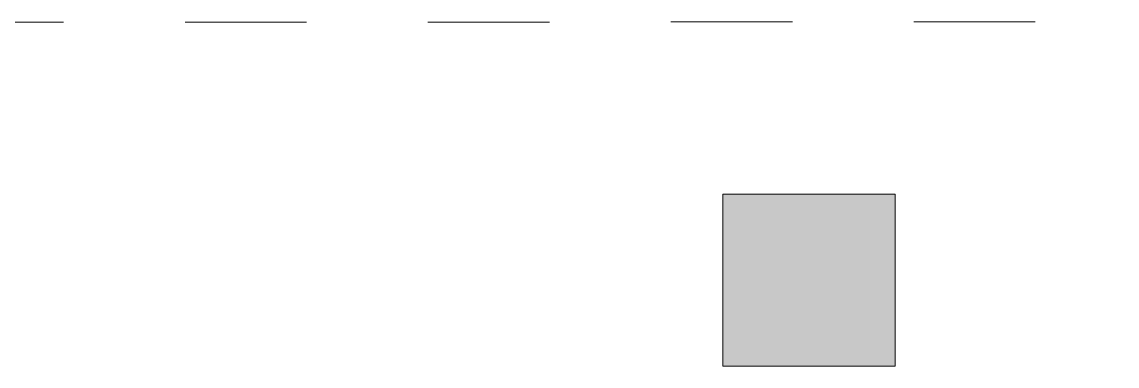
# Model space of a CAD drawing. Header units: millimetres. Extents: x 318905 to 439572, y -5133 to 105868.
# Drawn here: x 360029 to 361301, y 52025 to 52425 of the extents above; entities that cross this region are included whole.
import ezdxf

# ---------------------------------------------------------------- set-up
doc = ezdxf.new("R2010")
doc.units = ezdxf.units.MM
doc.header["$MEASUREMENT"] = 0
doc.linetypes.add('Traits', pattern=[282.222223, 141.111112, -141.111112])
for name, color, linetype, lineweight in [('2D - Dessins placés (Géomètre)_Stylo_No__1', 7, 'Continuous', 5), ('Murs ext - Périphériques_Stylo_No__1', 7, 'Continuous', 5), ('Murs ext - Périphériques_Stylo_No__41', 7, 'Continuous', 20)]:
    doc.layers.add(name, color=color, linetype=linetype, lineweight=lineweight)

msp = doc.modelspace()

# ---------------------------------------------------------------- hatches: boundary and pattern name
at = {"layer": 'Murs ext - Périphériques_Stylo_No__1', "linetype": 'Continuous'}
msp.add_hatch(color=256, dxfattribs=at).paths.add_polyline_path([(361043.302, 52224.684), (360843.302, 52224.652), (360843.334, 52024.652), (361043.334, 52024.684)])

# ---------------------------------------------------------------- linework, layer by layer
at = {"layer": '2D - Dessins placés (Géomètre)_Stylo_No__1', "linetype": 'Traits'}
msp.add_line((358242.812, 52424.152), (361335.088, 52424.739), dxfattribs=at)
at = {"layer": 'Murs ext - Périphériques_Stylo_No__41', "linetype": 'Continuous', "flags": 128}
for points in [[(361043.302, 52224.684), (360843.302, 52224.652)], [(360843.302, 52224.652), (360843.334, 52024.652)], [(361043.334, 52024.684), (361043.302, 52224.684)], [(360843.334, 52024.652), (361043.334, 52024.684)]]:
    msp.add_lwpolyline(points, dxfattribs=at)

doc.saveas('drawing.dxf')
